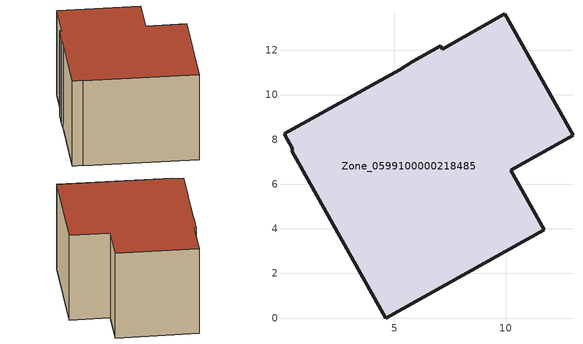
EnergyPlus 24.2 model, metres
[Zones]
Zone_0599100000218485
 floor ground (C_G): 5.8,11.48 7.08,12.2 7.16,12.05 9.96,13.63 13.01,8.2 10.21,6.62 11.72,3.95 4.62,0 0.41,7.5 0.45,7.56 0.05,8.26 5.25,11.13 z0
 wall outside (C_F): 7.08,12.2 5.8,11.48 5.25,11.13 0.05,8.26 0.45,7.56 0.41,7.5 4.62,0 11.72,3.95 10.21,6.62 13.01,8.2 9.96,13.63 7.16,12.05 7.08,12.2 z0:7.08
 roof outside (C_R): 5.25,11.13 0.05,8.26 0.45,7.56 0.41,7.5 4.62,0 11.72,3.95 10.21,6.62 13.01,8.2 9.96,13.63 7.16,12.05 7.08,12.2 5.8,11.48 z7.08
[BUILDING]
Pand.0599100000218485: North Axis=0; Terrain=City; Loads Convergence Tolerance Value=0.04; Temperature Convergence Tolerance Value=0.4; Solar Distribution=FullExterior; Maximum Number of Warmup Days=25; Minimum Number of Warmup Days=1
[Site:Location]
Rotterdam.The.Hague.AP_ZH_NLD Design_Conditions: Latitude=51.96; Longitude=4.45; Time Zone=1; Elevation=-4.5
[SITE:GROUNDTEMPERATURE:BUILDINGSURFACE]
18, 18, 18, 18, 18, 18, 18, 18, 18, 18, 18, 18
[MATERIAL] Thermal Absorptance=0.9; Solar Absorptance=0.7; Visible Absorptance=0.7
Name | Roughness | Thickness | Conductivity | Density | Specific Heat
G.D.1965 | MediumSmooth | 0.15 | 1 | 540 | 1210
F.D.1965 | Rough | 0.3 | 0.857143 | 1920 | 840
R.D.1965 | MediumRough | 0.2 | 0.08 | 1500 | 1000
[CONSTRUCTION]
C_G: G.D.1965
C_F: F.D.1965
C_R: R.D.1965
[ZONE]
Zone_0599100000218485: Type=1; Multiplier=1; Ceiling Height=Autocalculate; Volume=Autocalculate; Floor Area=autocalculate; Part of Total Floor Area=Yes
[ZONEINFILTRATION:DESIGNFLOWRATE]
Infil_Zone_0599100000218485: Zone or ZoneList or Space or SpaceList=Zone_0599100000218485; Schedule=AlwaysOn; Design Flow Rate Calculation Method=Flow/Area; Flow Rate per Floor Area=0.0042; Constant Term Coefficient=1; Temperature Term Coefficient=0; Velocity Term Coefficient=0; Velocity Squared Term Coefficient=0
[HVACTEMPLATE:ZONE:IDEALLOADSAIRSYSTEM]
Zone_0599100000218485: Maximum Heating Supply Air Temperature=50; Minimum Cooling Supply Air Temperature=13; Maximum Heating Supply Air Humidity Ratio=0.0156; Minimum Cooling Supply Air Humidity Ratio=0.0077; Heating Limit=NoLimit; Cooling Limit=NoLimit; Dehumidification Control Type=ConstantSensibleHeatRatio; Cooling Sensible Heat Ratio=0.7; Dehumidification Setpoint=60; Humidification Control Type=None; Humidification Setpoint=30; Outdoor Air Method=None; Outdoor Air Flow Rate per Person=0.00944; Outdoor Air Flow Rate per Zone Floor Area=0; Outdoor Air Flow Rate per Zone=0; Demand Controlled Ventilation Type=None; Outdoor Air Economizer Type=NoEconomizer; Heat Recovery Type=None; Sensible Heat Recovery Effectiveness=0.7; Latent Heat Recovery Effectiveness=0.65
[ZONECONTROL:THERMOSTAT]
ThermostatControl_Zone_0599100000218485: Zone or ZoneList=Zone_0599100000218485; Control Type Schedule=DualSetpointControlType; Control 1=Thermostat_Zone_0599100000218485; Temperature Difference Between Cutout And Setpoint=0
[THERMOSTATSETPOINT:DUALSETPOINT]
Thermostat_Zone_0599100000218485: Heating Setpoint Temperature Schedule=HeatingSetpoint_Zone_0599100000218485; Cooling Setpoint Temperature Schedule=CoolingSetpoint_Zone_0599100000218485
[SCHEDULE:COMPACT]
HeatingSetpoint_Zone_0599100000218485: Through: 12/31, For: AllDays, Until: 24:00, 21
CoolingSetpoint_Zone_0599100000218485: Through: 12/31, For: AllDays, Until: 24:00, 24
DualSetpointControlType: Through: 12/31, For: AllDays, Until: 24:00, 4
AlwaysOn: Through: 12/31, For: AllDays, Until: 24:00, 1
